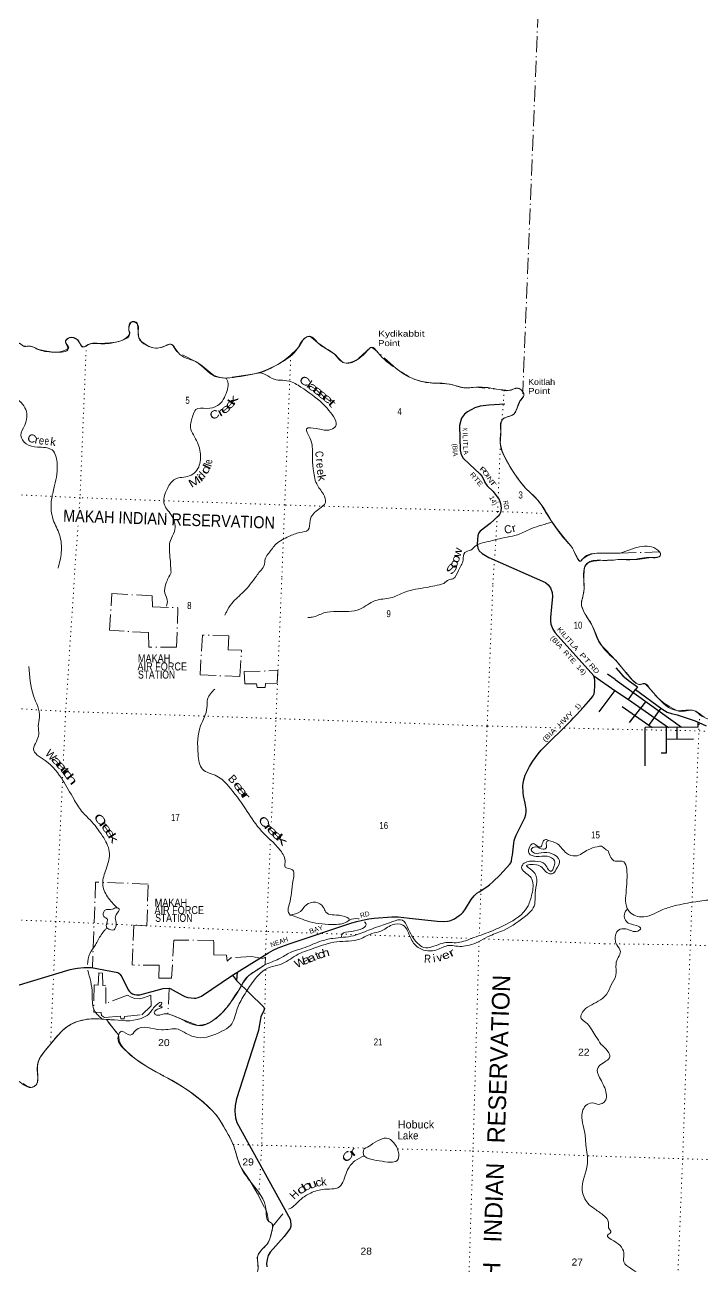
# Model space of a CAD drawing. Header units: feet. Extents: x -955330 to -733631, y 195788 to 387588.
# Drawn here: x -903077 to -886147, y 322280 to 353307 of the extents above; entities that cross this region are included whole.
import ezdxf
from ezdxf.enums import TextEntityAlignment as Align

# ---------------------------------------------------------------- set-up
doc = ezdxf.new("R2010")
doc.units = ezdxf.units.FT
doc.header["$LTSCALE"] = 80
doc.linetypes.add('DOT_DASHED', pattern=[7.7, 5, -1.2, 0.3, -1.2])
doc.linetypes.add('DOTTED', pattern=[1.5, 0.3, -1.2])
for name, color, linetype, lineweight in [('29', 7, 'Continuous', 25), ('30', 7, 'Continuous', 35), ('39', 7, 'Continuous', 13), ('41', 7, 'Continuous', 13), ('44', 7, 'DOT_DASHED', 13), ('7', 7, 'DOTTED', 13)]:
    doc.layers.add(name, color=color, linetype=linetype, lineweight=lineweight)
doc.layers.add('42', color=7, linetype='Continuous')

msp = doc.modelspace()

# ---------------------------------------------------------------- linework, layer by layer
at = {"layer": '29'}
for p, q in [((-888856.8, 337032.21), (-888330.94, 336665.15)), ((-888319.84, 336943.06), (-888515.91, 337076.85)), ((-888330.94, 336665.15), (-888726.92, 336139.09)), ((-888330.94, 336665.15), (-887991.11, 336441.01)), ((-888319.84, 336943.06), (-886661.64, 335748.57)), ((-887991.11, 336441.01), (-886990.26, 335745.37)), ((-887959.71, 335870.76), (-887551.16, 336389.34)), ((-888149.18, 336268.7), (-887397.52, 335741.4)), ((-887477.42, 335797.45), (-887175.06, 336226.3)), ((-887575.42, 334788.41), (-887569.25, 335739.72)), ((-886251.07, 335752.58), (-887569.25, 335739.72)), ((-886776.72, 335747.45), (-886781.56, 335456.74)), ((-886258.55, 335879.6), (-886251.07, 335752.58)), ((-887045.42, 335453.33), (-886360.56, 335462.2)), ((-897887.95, 329553.86), (-897782.56, 329420.46)), ((-897771.73, 329625.88), (-897782.56, 329420.46))]:
    msp.add_line(p, q, dxfattribs=at)
for points in [[(-891081.58, 343826.83), (-891478.16, 343803.28), (-891692.16, 343776.05), (-891827.92, 343732.64), (-892013.19, 343633.48), (-892088.08, 343577.23), (-892158.8, 343471.43), (-892181.24, 343417.9), (-892208.34, 343296.26), (-892192.13, 342679.17), (-892178.01, 342596.55), (-892164, 342551.27), (-892120.32, 342476.71), (-891962.04, 342324.99), (-891700.81, 342081.31), (-891647.74, 342015.6), (-891588.67, 341892.25), (-891575.86, 341865.73), (-891520.82, 341786.65), (-891370.13, 341645.32), (-891222.15, 341439.65), (-891183.76, 341344.03), (-891167.06, 341221.78), (-891175.14, 341162.95), (-891190.23, 341119.82), (-891212.86, 341070.26), (-891245.51, 341027.68), (-891446.06, 340842.77), (-891697.24, 340647.9), (-891728.82, 340606.75), (-891752, 340539.42), (-891772.91, 340328.79), (-891754.67, 340227.33), (-891721.8, 340159.44), (-891642.65, 340089.36), (-891481.67, 339996.2), (-890060.35, 339366.13), (-889996.7, 339313.28), (-889938.13, 339232.73)], [(-889938.13, 339232.73), (-889894.24, 339117.11), (-889885.39, 339021.05), (-889910.1, 338760.28), (-889940.96, 338495.68), (-889941.63, 338401.39), (-889926.41, 338328.22), (-889877, 338198.74), (-889821.05, 338111.58), (-888856.8, 337032.21)], [(-897887.95, 329553.86), (-896985.66, 330113.01), (-896867.35, 330180.97), (-896743.98, 330235.15), (-896468.64, 330336.09), (-894901.8, 330859.37), (-894776.19, 330897.75), (-894637.45, 330930.33), (-894480.47, 330959.76), (-894344.59, 330979.75), (-893904.97, 331011.74), (-893749.11, 331007.74), (-893462.08, 330978.31), (-892774.56, 330901.35), (-892610.12, 330897.77), (-892510.2, 330901.77), (-892454.25, 330911.76), (-892416.29, 330925.76), (-892334.36, 330965.75), (-892217.64, 331042.42), (-892170.5, 331081.72), (-892124.55, 331129.7), (-892063.42, 331207.56), (-891917.15, 331443.65), (-891847.79, 331532.6), (-891800.83, 331581.58), (-891775.2, 331603.09), (-891723.9, 331638.57), (-891530.41, 331761.51), (-891464.13, 331808.53), (-891369.16, 331892.09), (-891202.9, 332054.85), (-890956.58, 332324.39), (-890928.6, 332364.38), (-890912.11, 332401.82), (-890900.63, 332484.35), (-890888.64, 332550.33), (-890856.2, 332852.73), (-890846.68, 332918.23), (-890830.69, 332966.22), (-890795.79, 333050.95), (-890579.92, 333487.07), (-890552.3, 333569.03), (-890541.95, 333633.03), (-890545.95, 333701.01), (-890568.05, 333850.33), (-890608.9, 334033.92), (-890622.46, 334120.66), (-890626.88, 334285.85), (-890620.89, 334355.84), (-890604.82, 334439.36), (-890568.93, 334549.78), (-890532.96, 334631.76), (-890463.82, 334768.54), (-890381.1, 334899.69), (-890242.52, 335085.24), (-890169.29, 335173.61), (-889422.85, 335915.56), (-889360.01, 335985.39), (-889293, 336054.39), (-889103.84, 336261.68), (-888929.39, 336464.26), (-888875.43, 336538.24), (-888849.46, 336588.23), (-888835.47, 336646.21), (-888825.54, 336796.92), (-888830.03, 336916.25), (-888835.47, 336974.12), (-888856.8, 337032.21)], [(-888308.19, 337234.94), (-888119.31, 337029.66), (-887966.53, 336900.08), (-887766.17, 336757.79), (-887809.56, 336697.79)], [(-887991.11, 336441.01), (-887809.56, 336697.79), (-887154.49, 336211.02), (-887024.95, 336130.8), (-886911.78, 336093.27), (-886769.09, 336057.86), (-886324.07, 335908.09), (-886047.58, 335787.86)], [(-887046.27, 335738.97), (-887044.38, 335103.87), (-887171.27, 335100.39)], [(-903294.58, 329290.65), (-901943.04, 329692.14), (-901859.82, 329711.34), (-901763.94, 329726.42), (-901603.44, 329743.67), (-901476.33, 329745.83), (-901407.39, 329743.67), (-900749.22, 329616.48), (-900723.38, 329602.47), (-900700.75, 329582), (-900669.52, 329539.96), (-900609.18, 329426.77), (-900496.04, 329188.46), (-900461.07, 329147.6), (-900423.15, 329110.09), (-900384.59, 329086.15), (-900332.37, 329067.25), (-900282.26, 329058.13), (-900234.86, 329055.97), (-900201.52, 329058.85), (-899620.14, 329218.58), (-899466.24, 329227.26), (-899442.04, 329220.9), (-899131.3, 329043.02), (-899073.64, 329020.41), (-899000.39, 328998.85), (-898920.67, 328983.76), (-898848.06, 328979.65), (-898804.34, 328981.61), (-898741.86, 328996.7), (-898657.45, 329031.91), (-897887.95, 329553.86)], [(-897782.56, 329420.46), (-897118.77, 328773.53), (-897103.43, 328750.97), (-897096.97, 328725.1), (-897096.97, 328692.76), (-897106.24, 328666.49), (-897178.84, 328511.67), (-897189.3, 328463.92), (-897225.12, 328231.67), (-897237.01, 328168.9), (-897788.02, 326462.99), (-897818.7, 326299.8), (-897824.42, 326152.29), (-897810.08, 325985.05), (-897777.47, 325871.13), (-896446.93, 323452.47), (-896424.79, 323329.08), (-896424.79, 323277.34), (-896446.49, 323223.08), (-896591.91, 323018.48), (-896942.37, 322629.28), (-896993.55, 322544.36), (-897022.75, 322446.75), (-897036.64, 322350.34), (-897024.73, 322265.73)]]:
    msp.add_lwpolyline(points, dxfattribs=at)
at = {"layer": '39'}
msp.add_line((-896885.71, 323268.19), (-896626.5, 323585.68), dxfattribs=at)
for points in [[(-907032.25, 344384.23), (-907098.83, 344447.18), (-907063.03, 344490.42), (-907001.75, 344510.54), (-907030.26, 344564.08), (-906961.72, 344559.7), (-906928.6, 344643.46), (-906885.44, 344544.94), (-906858.55, 344503.58), (-906689.69, 344598.83), (-906652.07, 344696.59), (-906580.31, 344667.84), (-906514.09, 344774.72), (-906408.64, 344726.61), (-906309.57, 344668.61), (-906325.21, 344503.38), (-906194.78, 344537.29), (-906133.15, 344628.16), (-906060.11, 344577.12), (-905877.01, 344615.28), (-905833.67, 344702.74), (-905937.3, 344805.37), (-905965.74, 344860.93), (-905990.94, 344952.77), (-905994.97, 345013.56), (-905922.8, 344996.92), (-905899.16, 345099.2), (-905800.58, 344966.42), (-905777.1, 345004.02), (-905745.88, 345031.25), (-905651.26, 344961.27), (-905605.62, 344816.17), (-905468.28, 344754.83), (-905404.43, 344851.68), (-905310.69, 344755.46), (-905217.28, 344649.14), (-904983.07, 344645.1), (-904825.49, 344585.09), (-904701.57, 344665.72), (-904587.18, 344823.5), (-904583.12, 344944.65), (-904848.42, 345166.06), (-904944.45, 345254.28), (-905008.34, 345337.35), (-904836.26, 345408.23), (-904597.88, 345408.1), (-904415.93, 345411.93), (-904210.63, 345449.33), (-903847.07, 345446.9), (-903825.85, 345296.57), (-903750.77, 345366.76), (-903665.51, 345499.26), (-903612.33, 345398.37), (-903506.4, 345364.39), (-903512.03, 345437.36), (-903396.55, 345386.89), (-903252.5, 345284.88), (-903228.27, 345344.69), (-903109.36, 345275.9), (-903016.54, 345272.7), (-902913.7, 345267.13), (-902764.32, 345203.36), (-902344.68, 345126.22), (-901994.22, 345215.21), (-902056.46, 345407.38), (-901956.75, 345488.85), (-901762.58, 345435.66), (-901629.1, 345259.22), (-901430.52, 345337.28), (-901232.43, 345340.56), (-900794.8, 345378.03), (-900458.91, 345574.66), (-900480.67, 345708.84), (-900420.63, 345872.53), (-900256.66, 345822.4), (-900243.71, 345666.3), (-900238.23, 345528.64), (-900150.42, 345376.02), (-899665.95, 345244.08), (-899543.11, 345292.41), (-899438.98, 345325.21), (-899248, 345116.46), (-898811.11, 344891.15), (-898192.31, 344487.74), (-898041.58, 344477.52)], [(-898042.14, 344477.43), (-897332.46, 344585.45), (-896672.54, 344865.92), (-896266.99, 345211.78), (-896092.92, 345462.51), (-895953.61, 345520.37), (-895747.21, 345349.51), (-895340.2, 345076.71), (-895126.89, 344871.25), (-894760.75, 344945.55), (-894492.05, 345186.95), (-894415.22, 345248.99), (-894252, 345116.01), (-893812.39, 344730.9), (-893376.85, 344465.21), (-892946.12, 344357.36), (-892468.35, 344326.74), (-892107.71, 344237.48), (-891792.24, 344246.82), (-891212.37, 344188.41), (-890992.96, 344164.67), (-890702.58, 344209.24), (-890605.35, 344036.08), (-890698.61, 343905.87), (-890764.57, 343746.42), (-890857.3, 343571.72), (-891021.17, 343504.59), (-891143.56, 343438.36), (-891181.62, 343120.1), (-891192.27, 342867.32), (-890943.83, 342256.65), (-890616.03, 341790.49), (-890217.73, 341378.51), (-889868.28, 340834.79), (-889523.73, 340386.25), (-889410.82, 340259.04), (-889260.96, 339968.83), (-889196.67, 339897.88), (-889129.87, 339962.29), (-888850.76, 340092.15), (-888567.58, 340102.6), (-888194.98, 340100.56)], [(-904569.36, 344923.46), (-904430.75, 344729.16), (-904315.39, 344434.07), (-904056.2, 344271.5), (-903170.9, 343862.93), (-903053.5, 343689.08), (-903078.61, 343301.8), (-903174.05, 343046.33), (-903045.76, 342835.71), (-902761.66, 342753.14), (-902396.37, 342681.91), (-902267.44, 342309.54), (-902351.93, 341718.12), (-902415.5, 341388.78), (-902366.1, 340934.24), (-902210.88, 340562.99), (-902165.18, 340118.69), (-902244.92, 339729.32)], [(-898041.58, 344477.52), (-897997.21, 344341.53), (-898026.12, 344142.39), (-898258.19, 343788.53), (-898529.21, 343719.04), (-898805, 343688.12), (-898876.6, 343540.99), (-898933.04, 343243.75), (-898761.87, 342865.88), (-898683.87, 342481.11), (-898802.4, 342139.51), (-898965.61, 342031.93), (-899321.85, 341951.23), (-899513.41, 341721.31), (-899587.83, 341309.46), (-899391.49, 341019.67), (-899335.34, 340645.77), (-899437.84, 340420.86), (-899453.73, 340067.64), (-899420.01, 339614.68)], [(-897208.74, 344611.39), (-897102.08, 344587.61), (-896898.03, 344467.37), (-896471.93, 344402.13), (-896175.94, 344252.44), (-895647.94, 343852.16), (-895476.26, 343670.36), (-895314.12, 343264.5), (-895478.6, 343179.2), (-895794.53, 343216.38), (-896033.11, 343210.45), (-895949.82, 342983.19), (-895889.66, 342548.5), (-895866.66, 342210.11), (-895782.34, 341833.21), (-895615.25, 341574.75), (-895563.7, 341364.75), (-895720.47, 341208.44), (-895946.4, 340917.04), (-895994.69, 340682.18), (-896200.86, 340618.53), (-896481.04, 340517.01), (-896796.35, 340331.79), (-896977.81, 340101.53), (-897062.73, 339979.12), (-897099.84, 339776.22), (-897201.17, 339646.29), (-897288.67, 339526.02)], [(-889896.81, 340872.54), (-890409.72, 340713.97), (-890700.93, 340584.53), (-891214.11, 340462.74), (-891580.86, 340370.26), (-891799.62, 340292.9), (-891930.67, 340180.17), (-892078.85, 340115.98), (-892122.9, 339930.06), (-892234.62, 339671.11), (-892381.03, 339461.88), (-892476.82, 339436.88), (-892607.2, 339339.82)], [(-888193.8, 340100.6), (-887211.65, 340133.09), (-887184.82, 340087.68), (-887225.65, 340012.09), (-887420.35, 339990.13), (-887878.66, 339940.35), (-888200.04, 339944.6)], [(-912971.45, 340160.74), (-912831.06, 339888.03), (-912911.66, 339751.96), (-912980.57, 339558.79), (-913005.68, 339444.63), (-913018.04, 339251.08), (-913046.18, 339066.29), (-913031.85, 338976.74), (-912942.55, 338892.09), (-912908.94, 338827.99), (-912816.69, 338811.95), (-912788.05, 338679.33), (-912677.11, 338628.13), (-912350.39, 338567.78), (-911764.44, 338381.2), (-911443.14, 338288.73), (-911338.24, 338191.29), (-911264.33, 338030.47), (-911000.31, 337968.74), (-910678.57, 337698.35), (-910544.91, 337611.82), (-910330.28, 337434.92), (-909739.29, 336989.37), (-909562, 336601.8), (-909498.44, 336435.36), (-909605.06, 336257.94), (-909627.18, 336119.39), (-909456.26, 336053.51), (-909243.37, 336024.27), (-909167.8, 335855.29), (-909049.05, 335797.7), (-908867.47, 335604.01), (-908802.22, 335382.91), (-908717.06, 334966.9), (-908154.28, 334288.04), (-908132.83, 333987.94), (-908244.85, 333543.91), (-908351.08, 333281.56), (-908389.95, 332800.06), (-908396.98, 332636.61), (-908428.75, 332508.58), (-908324.46, 332443.51), (-907893.98, 331929.96), (-907343.22, 331629.65), (-906952.73, 331501.9), (-906662.71, 331528.01), (-906441.35, 331225.49), (-906400.73, 330995.33), (-906233.46, 331032.71), (-906086.88, 331058.84), (-905813.46, 330792.53), (-905637.59, 330277.65), (-905541.63, 329454.85), (-905491.58, 329115.13), (-905538.12, 328878.55), (-905687.63, 328737.32), (-905726.57, 328583.31), (-905570.81, 328305.82), (-905344.86, 328298.25), (-905123.01, 328242.35), (-904848.53, 327953.75), (-904354.71, 327362.72), (-904090.16, 327125.09), (-903967.44, 327018.81), (-903872.55, 326782.3), (-903783.77, 326497.54), (-903738.39, 326566.37), (-903635.63, 326936), (-903515, 326969.29), (-903290.18, 326935.5), (-902916.32, 326749.83), (-902777.22, 326836.92), (-902754.95, 327026), (-902746.17, 327371.32), (-902523.02, 327721.69), (-902286.34, 328010.85), (-902045.95, 328245.26), (-901762.73, 328394.97), (-901291.06, 328463.92), (-901037.33, 328446.82)], [(-888201.13, 339944.61), (-888628.22, 339920.73), (-888991.66, 339866.56), (-889093.74, 339714.42), (-889104.76, 339445.93), (-889099.97, 339198.92)], [(-899420.01, 339614.68), (-899550.99, 339336.89), (-899577.1, 339105.52), (-899516.07, 338927.06), (-899538.88, 338772.36)], [(-897288.67, 339526.02), (-897607.95, 339137.23), (-897903.29, 338846.52), (-898039.87, 338629.94), (-898075.52, 338552.61)], [(-892607.2, 339339.82), (-893045.58, 339242.91), (-893575.8, 339127.93), (-893933.55, 338983.4), (-894316.23, 338916.75), (-894705.33, 338700.77), (-895275.39, 338646.11), (-895600.31, 338607.33), (-895893.72, 338502.53), (-895999.19, 338492.85)], [(-889100.07, 339203.83), (-889121.04, 339060.55), (-889164.68, 338864.02), (-889068.1, 338572.86), (-888924.37, 338344.39), (-888666.87, 337801.8), (-888301.42, 337420.39)], [(-888308.73, 337428.02), (-887944.06, 336989.28), (-887803.6, 336854.89), (-887730.32, 336821.29), (-887578.28, 336839.27), (-887459.95, 336726.75), (-887279.33, 336514.32), (-886777.29, 336166.14), (-886340.91, 336162.83), (-886097.29, 336004.25), (-885560.66, 335891.25), (-884965.42, 335824.19), (-884638.02, 335870.27), (-884435.32, 335930.01), (-884272.78, 335858), (-883989.11, 335966.73), (-883812.72, 336025.62), (-883699.52, 336164.22), (-883514.49, 336143.82), (-883337.04, 336226.94), (-882560.31, 336564.54), (-882498.01, 336786.35), (-882574.46, 336977.93), (-882514.73, 337003.59), (-882222.14, 336901.49), (-881988.39, 336978.06), (-881571.06, 337277.08), (-881097.49, 337614.05), (-880541.22, 337809.75), (-879817.56, 337951.43), (-879679.46, 337920.98), (-879613.43, 337905.89), (-879521.66, 338154.71), (-879559.01, 338316.22), (-879577.47, 338402.03), (-879534.23, 338420.33), (-879416.37, 338251.17), (-879285.05, 338158.31), (-879069.14, 338013.1), (-878851.2, 337546.09), (-878739.79, 337460.18), (-878352.15, 337497.49), (-878015.46, 337709.07), (-877949.08, 337702.05), (-877703.93, 337302.62), (-877432.72, 337082.1), (-876618.25, 336991.09), (-876469.12, 337073.46), (-876347.86, 337027.58), (-876227.16, 336923.04), (-876152.2, 336881.25), (-875615.82, 335981.18), (-875357.58, 335465.84), (-875139.75, 335456.11), (-874826.51, 335593.87), (-874215.87, 335785.11), (-873556.78, 335883.14), (-873392.23, 335948.63), (-873432.67, 336086), (-873393.99, 336092.36), (-873229.74, 335921.14), (-872517.07, 334893.82), (-871577.62, 333554.9), (-871445.48, 333205.03), (-871602.8, 333212.05), (-871799.37, 333291.65), (-871870.28, 333195.68), (-871986.97, 332931.78), (-872008.05, 332865.96), (-871739.48, 332953.1), (-871340.52, 333018.24), (-871193.55, 333005.6), (-871023.18, 332789.59), (-870399.86, 332120.35), (-870121.18, 331931.87), (-869917.17, 331653.65), (-869650.8, 331415.14), (-869302.24, 331023.23), (-869021.84, 330782.07), (-868941.55, 330539.73), (-868776.03, 330443.31), (-868635.05, 330386.43), (-868239.91, 330043.02), (-867903.82, 329781.16), (-867589.36, 329441.35), (-867117.77, 329078), (-866836.89, 328859.42), (-866400.85, 328894.57), (-865583.57, 328821.64), (-865404.44, 328759.01), (-864995.62, 328726.59)], [(-900768.38, 331238.01), (-901010.45, 331514.69), (-901129.93, 331837.14), (-901043.39, 332205.44), (-900966.09, 332640.84), (-901135.23, 333030.09), (-901447.2, 333433.48), (-901659.84, 333656.79), (-901854.98, 333958.19), (-902127.97, 334422.6), (-902571.33, 334918.5), (-902861.77, 335211.81), (-902789.26, 335394.72), (-902726.92, 335576.04), (-902740.6, 335774.73), (-902710.72, 335999.88), (-902857.31, 336537.77), (-902973.57, 337264.4)], [(-898328.65, 336705.53), (-898509.14, 336454.42), (-898524.65, 336234.73), (-898683.22, 335788.63), (-898746.27, 335073.64), (-898635.01, 334701), (-898274.74, 334528.04), (-897988.44, 334279.37), (-897558.29, 333711.26), (-897213.92, 333215.52), (-896689.78, 332671.73), (-896573.46, 332369.62), (-896570.25, 332256.28), (-896398.99, 332198.47), (-896370.02, 331932.42), (-896466.88, 331323.99), (-896490.9, 331141.05), (-896447.19, 331056.29)], [(-889989.89, 332919.22), (-890048.96, 332861.08), (-890037.94, 332741.34), (-890122.53, 332700.46), (-890305.89, 332758.77), (-890419.67, 332696.89), (-890386.06, 332632.79), (-890170.89, 332609.52), (-889898.99, 332589.9), (-889716.45, 332418.41), (-889794.55, 332199.35), (-889894.28, 332088.35), (-890026.34, 332118.21), (-890148.18, 332244.67), (-890290.86, 332309.35), (-890536.44, 332283.38), (-890436.8, 332204.35), (-890279.82, 331955.11), (-890314.15, 331673.54), (-890367.42, 331233.08), (-890524.2, 331063.85), (-891096.2, 330681.78), (-891451.93, 330537.16), (-891915.99, 330316.28), (-892307.46, 330280.32), (-892470.37, 330297.34), (-892780.26, 330185.15), (-893212.89, 330225.73), (-893422.99, 330461.06), (-893628.32, 330807.37), (-893898.98, 330808.74), (-894178.51, 330650.79), (-894401.1, 330595.54), (-894702.12, 330454.67), (-895278.75, 330388.15), (-895851.38, 330226.46), (-896295.39, 330049.2), (-896687.02, 329821.2), (-896948.45, 329755.47), (-897363.61, 329403.13), (-897601.31, 329043.27), (-897771.25, 328708.83), (-897936.41, 328297.37), (-898154.84, 328150.97), (-898757.55, 327994.6), (-899042.11, 328095.62), (-899247.68, 328201.37), (-899664.5, 328186.7), (-900307.52, 328173.55), (-900441.96, 328053.91), (-900660.06, 328150.09), (-900739.54, 328040.25), (-900530.32, 327643.24), (-900001.61, 327252.89), (-899200.64, 326804.49), (-898685, 326438.96), (-898289.48, 326052.23), (-898073.63, 325715.59), (-897872.22, 325324.97), (-897696.97, 324795.97), (-897422.16, 324373.94), (-897044.46, 323666.54), (-896979.19, 323398.95), (-896896.74, 323342.89), (-896898.15, 323169.09), (-897006.81, 322850.25), (-897178.48, 322663.46), (-897266.43, 322497.38), (-897256.82, 322391.85), (-897254.17, 322171.39), (-897284.03, 321899.74), (-897057.15, 321772.87), (-897012.39, 321762.52)], [(-897048.26, 329830.46), (-896682.1, 329982.72), (-896402.66, 330138.65), (-896124.06, 330227.92), (-895700.66, 330395.94), (-895376.11, 330473.15), (-894862.08, 330540.29), (-894484.43, 330677.91), (-894084.42, 330818.63), (-893887.36, 330891.13), (-893633.37, 330924.84), (-893515.36, 330756.08), (-893258.01, 330350.96), (-893100.84, 330247.26), (-892695.11, 330333.15), (-892501.45, 330373.46), (-892297.77, 330364.82), (-891917.56, 330467.96), (-891435.15, 330645.62), (-891035.42, 330826.77), (-890515.87, 331257.57), (-890412.81, 331540.26), (-890385.19, 331900.95), (-890439.16, 332008.36), (-890661.19, 332248.24), (-890591.88, 332356.48), (-890321.24, 332401.61), (-890075.8, 332330.55), (-889983.23, 332181.07), (-889932.1, 332148.58), (-889845.53, 332282.37), (-889838.05, 332409.41), (-890022.93, 332526.42), (-890291.93, 332519.64), (-890474.42, 332598.13), (-890452.76, 332773.09), (-890370.82, 332846.43), (-890254.78, 332772.78), (-890178.59, 332759.44), (-890131.29, 332872.66), (-890055.4, 332946.26), (-889987.95, 332916.97)], [(-889991.02, 332918.11), (-889761.27, 332832.71), (-889540.74, 332605.03), (-889313.53, 332532.72), (-888995.69, 332689.05), (-888770.22, 332764.39), (-888664.74, 332774.07), (-888560.9, 332698.91), (-888492.55, 332657.27)], [(-888492.55, 332657.27), (-888321.03, 332402.9), (-888145.2, 332403.13), (-888025.19, 332007.27), (-888043.7, 331678.29), (-887989.43, 331165.99), (-887668.99, 331008.02), (-887166.49, 331175.76), (-886850.55, 331283.05), (-886308.27, 331390.35), (-885887.74, 331440.35), (-885604.9, 331484.37), (-885349.17, 331646.96), (-884787.5, 331781.71), (-884423.62, 331830.2), (-884180.74, 331608.93), (-883982.97, 331464.53), (-883495.3, 331295.04), (-883490.86, 331074.3), (-883510.27, 330862.72), (-883323.94, 330826.07), (-883197.96, 330749.62), (-883152.83, 330535.16), (-883011.18, 330401.36), (-882798.08, 330238.07), (-882752.11, 329950.72), (-882478.6, 329461), (-882181.79, 329225.17), (-881953.62, 329036.93), (-881708.11, 328645.57), (-881656.58, 328576.5), (-881633.05, 328468.21), (-881614.08, 328347.99), (-881669.71, 328140.05), (-881472.2, 327852), (-881330.75, 327851.76), (-881314.85, 327569.8), (-881213.49, 327393.29), (-881438.52, 327055.33), (-881597.56, 326655.74), (-881464.9, 326455.57), (-881101.83, 326301.77), (-881125.32, 325997.3), (-881079.66, 325794.95)], [(-896447.19, 331056.29), (-896189.82, 331142.43), (-896047.42, 331306.2), (-895810.1, 331374.98), (-895617.24, 331255.61), (-895549.93, 331129.44), (-895155.78, 331039.95), (-894966.34, 330934.88), (-895059.96, 330872.14), (-895409.68, 330820.26), (-895726.88, 330842.84), (-896028.03, 330911.18), (-896250.77, 330993.4), (-896447.19, 331056.29)], [(-901030.13, 330732.68), (-900847.94, 330689.06), (-900791.62, 330824.14), (-900814.94, 330986.85), (-900795.51, 331062.85), (-900722.45, 331211.37), (-900781.91, 331238.15), (-900884.39, 331204.08), (-901081.74, 331172.02), (-901104.46, 331019.35), (-901014.39, 330952.86), (-901038.43, 330816.41), (-901029.98, 330731.15)], [(-888018.32, 331212.57), (-888090.24, 331079.44), (-888039.83, 330893.07), (-887789.6, 330792.86), (-887679.76, 330717.14), (-887755.21, 330655.76), (-888057.99, 330709.75), (-888235.07, 330681.24), (-888320.08, 330448.31), (-888281.66, 330311.03), (-888189.85, 330147.08), (-888244.91, 329997.79), (-888300.51, 329836.39), (-888302.95, 329551.21), (-888420.59, 329311.64), (-888536.13, 329074), (-888639.75, 328969.37)], [(-894590.91, 330888.67), (-894554.32, 330845.6), (-894903.96, 330647.19), (-895149.77, 330568.67), (-895168.37, 330494.64)], [(-894962.84, 330931.72), (-894745.89, 330964.05), (-894722.16, 330957.74)], [(-901513.67, 329816.16), (-901451.14, 330098.07), (-901310.61, 330312.46), (-901244.65, 330437.02), (-901078.7, 330678.63), (-901029.98, 330731.15)], [(-899503.64, 328590.09), (-899211.69, 328474.78), (-898750.51, 328299.55), (-898363.2, 328426.66), (-897981.2, 328806.68), (-897717.82, 329199.83), (-897533.49, 329493.22), (-897278.87, 329682.56), (-897048.26, 329830.46)], [(-901147.25, 328454.28), (-901353.51, 328703.09), (-901391.13, 329096.87), (-901504.24, 329678.65)], [(-901038.91, 328446.94), (-900932.44, 328440.62), (-900171.5, 328471.01), (-899980.94, 328580.18), (-899797.71, 328800.85), (-899655.35, 328869.61), (-899657.17, 328827.23), (-899720.19, 328771.28), (-899643.9, 328759.96), (-899761.62, 328700.26), (-899838.73, 328598.41), (-899785.93, 328557.76), (-899624.09, 328578.39), (-899503.64, 328590.09)], [(-888638.35, 328970.79), (-888850.75, 328842.31), (-889060.91, 328716.72), (-889169.8, 328469), (-889055.08, 328374.56), (-888904.29, 328189.4), (-888801.03, 328024.69), (-888680.05, 327828.73)], [(-888680.05, 327828.73), (-888501.83, 327648.04), (-888451.13, 327514.25), (-888546.68, 327409.26), (-888701.42, 327300.26)], [(-888701.42, 327300.26), (-888756.19, 327231.58), (-888713.63, 326994.79)], [(-888701.42, 327300.26), (-888756.19, 327231.58), (-888713.63, 326994.79)], [(-888713.63, 326994.79), (-888552.19, 326640.64), (-888545.71, 326466.34), (-888623.11, 326360.54), (-888739.67, 326322.83)], [(-888739.67, 326322.83), (-888949.82, 326354.68), (-889085.73, 326259.96), (-889149.61, 325939.31), (-889086.73, 325649.06), (-889052.48, 325309.6), (-889014.24, 324842.51), (-889143.36, 324172.94), (-889005.1, 323852.83), (-888847.81, 323722.18)], [(-894591.35, 325211.09), (-894430.33, 325308.36), (-893985.09, 325467.37), (-893827.46, 325327.26), (-893730.81, 325084.62), (-893772.21, 324920.61), (-893927.55, 324878.68), (-894219.01, 324913.28), (-894497.24, 324973.6), (-894601.09, 325048.76), (-894617.7, 325132.35), (-894591.35, 325211.09)], [(-896482.5, 323702.05), (-896350.45, 323784.68), (-896206.99, 323926.17), (-895971.74, 324088.02), (-895631.69, 324196.91), (-895214.64, 324264.13), (-895026.31, 324650.35), (-894827.23, 324910.77), (-894592.54, 325037.49)], [(-888847.81, 323722.18), (-888630.96, 323562.62), (-888486.46, 323355.85), (-888485.38, 323242.5), (-888429.76, 323128.73), (-888513.81, 323055.6), (-888356.38, 322913), (-888103.14, 322559.74), (-888102.71, 322385.72), (-887935.73, 322230.56), (-887482.73, 322007.99), (-887241.67, 321974.96), (-887205.14, 321748.74), (-887144.82, 321557.88), (-887245.53, 321335.76), (-887192.81, 321201.89), (-886963.18, 321276.61), (-886854.78, 321122.04), (-886833.93, 320769.05), (-887059.87, 320548.48), (-887016.22, 320346.22), (-886662.38, 320166.53), (-886618.84, 319915.71), (-886574.91, 319581.92), (-886675.73, 319311.25), (-886653.94, 319071.52), (-886659.14, 319014.7)]]:
    msp.add_spline(points, degree=3, dxfattribs=at)
at = {"layer": '44'}
for p, q in [((-897068.34, 329818.45), (-897071.42, 329838.56)), ((-900734.79, 328061.27), (-901043.69, 328447.32))]:
    msp.add_line(p, q, dxfattribs=at)
for points in [[(-916985.28, 385393.88), (-911234.79, 383845), (-889436.22, 373949.14), (-890631.9, 344083.72)], [(-890629.94, 344136.61), (-890669.84, 344183.02), (-890717.79, 344218.25), (-890746.58, 344227.76), (-890774.19, 344229.07), (-890811.37, 344221.72), (-890919.53, 344176.87), (-890969.71, 344164.55), (-891726.96, 344240.44), (-891834.33, 344249.01), (-892012.16, 344237.55), (-892087.51, 344236.2), (-892170.11, 344246.87), (-892383.36, 344308.76), (-892453.38, 344324.47), (-892550.73, 344335.23), (-892836.36, 344347.16), (-892984.67, 344362.78), (-893144.65, 344391.99), (-893323.17, 344444.02), (-893475.11, 344510.27), (-893636.43, 344601.42), (-893798.99, 344719.75), (-894357.74, 345218.5), (-894399.91, 345244.85), (-894436.61, 345242.59), (-894734.85, 344967.69), (-894794.66, 344920.16), (-894844.34, 344891.31), (-894897.21, 344868.67), (-894975.66, 344848.63), (-895045.43, 344846.01), (-895124.82, 344870.01), (-895235.26, 344973.42), (-895323.67, 345064.22), (-895474.21, 345167.42), (-895754.73, 345354.92), (-895911.48, 345490.74), (-895964.98, 345525.31), (-896015.27, 345518.76), (-896073.92, 345480.06), (-896128.72, 345421.12), (-896220.69, 345270.63), (-896272.07, 345206.62), (-896442.96, 345040.83), (-896610.75, 344906.43), (-896700.49, 344848.8), (-896916.56, 344727.14), (-897127.2, 344636.82), (-897243.14, 344602.93), (-897496.21, 344560.53), (-898042.14, 344477.43), (-898215.02, 344490.01), (-898317.95, 344518.83), (-898442.56, 344592.54), (-898662.56, 344781.97), (-898778.95, 344871.49), (-899224.45, 345103.43), (-899256.56, 345121.87), (-899277.82, 345141.02), (-899303.46, 345175.51), (-899369.05, 345286.1), (-899386.58, 345305.88), (-899406.54, 345319.77), (-899428.64, 345325.51), (-899454.37, 345322.7), (-899656.09, 345247.42), (-899727.01, 345229.61), (-899759.5, 345226.11), (-899813.84, 345226.27), (-899902.57, 345241.57), (-900002.89, 345279.91), (-900154.56, 345379.46), (-900199.06, 345425.82), (-900227.96, 345479.34), (-900239.13, 345541.49), (-900257.94, 345828.42), (-900270.96, 345851.2), (-900297.64, 345872.9), (-900333.84, 345888.56), (-900366.98, 345894.08), (-900394.13, 345891.03), (-900409.08, 345884.13), (-900421.96, 345870.49), (-900441.77, 345835.67), (-900467.17, 345769.74), (-900477.79, 345725.29), (-900481.15, 345704.61), (-900477.37, 345678.99), (-900453.86, 345621.4), (-900450.57, 345599.93), (-900452.18, 345588.84), (-900458.44, 345575.34), (-900495.6, 345528.23), (-900531.94, 345492.3), (-900573.13, 345460.22), (-900599.79, 345443.25), (-900637.43, 345423.59)], [(-900637.43, 345423.59), (-900676.98, 345406.92), (-900725.87, 345391.64), (-900813.16, 345375.54), (-900953.77, 345359.63), (-901205.53, 345341.89), (-901414.03, 345337.78), (-901452.4, 345334.11), (-901491.45, 345318.79), (-901563.94, 345276.81), (-901604.1, 345260.84), (-901619.46, 345258.86), (-901640.01, 345261.73), (-901663.83, 345278.76), (-901687.71, 345316.42), (-901727.07, 345397.18), (-901754.54, 345430.09), (-901754.54, 345430.09), (-901793.08, 345453.1), (-901858.31, 345482.5), (-901899.23, 345492.6), (-901936.88, 345493.24), (-901964.98, 345485.84), (-902006.39, 345460.41), (-902038.29, 345429.27), (-902060.02, 345401.83), (-902062.57, 345378.81), (-902051.11, 345352.29), (-901992.85, 345274.73), (-901981.49, 345252.04), (-901979.57, 345242.04), (-901983.46, 345225.98), (-902017.92, 345199.87), (-902089.22, 345163.22), (-902164.32, 345138.52), (-902246.96, 345125.55), (-902357.25, 345127.3), (-902575.65, 345157.03), (-902730.63, 345193.41), (-902802.13, 345219.43), (-902857.54, 345249.72), (-902888.44, 345262.24), (-902917.75, 345267.46), (-903063.39, 345274.37), (-903120.76, 345277.53)], [(-888193.82, 340100.58), (-888544.45, 340102.47), (-888764.68, 340098.26), (-888840.6, 340093.03), (-888896.67, 340084.06), (-888896.67, 340084.06), (-888955.74, 340063.24), (-889032.37, 340023.11), (-889131.98, 339960.89), (-889142.87, 339950.58), (-889177.9, 339905.18), (-889189.23, 339897.74), (-889196.56, 339897.84), (-889207.47, 339903.61), (-889220.56, 339915.3), (-889232.62, 339929.51), (-889269.83, 339981.66), (-889303.56, 340041.86), (-889359.45, 340172.29), (-889397.11, 340240.48), (-889573.95, 340449.52), (-889759.42, 340688.86), (-889930.25, 340924.57), (-890017.44, 341065.06), (-890172.47, 341314.83), (-890249.91, 341419.25), (-890347.08, 341523.24), (-890559.14, 341727.04), (-890613.98, 341788.04), (-890759.37, 341975.64), (-890942.47, 342254.39), (-891049.66, 342439.59), (-891097.2, 342534.04), (-891143.92, 342647.4), (-891162.81, 342706.39), (-891173.55, 342747.61), (-891187.12, 342819.63), (-891192.61, 342872.04), (-891193.42, 342956.82), (-891180.51, 343148.49), (-891181.73, 343206.6), (-891182.39, 343311.02), (-891173.42, 343367.91), (-891161.9, 343402.59), (-891141.1, 343442.13), (-891122.51, 343461.91), (-891105.27, 343472.96), (-891084.27, 343482.13), (-891055.93, 343491.6), (-890994.56, 343514.98), (-890905.46, 343541.67), (-890886.46, 343550.59), (-890860.56, 343568.71), (-890843.42, 343586.41), (-890827.49, 343607.52), (-890815.89, 343626.66), (-890792.44, 343677.28), (-890714.45, 343869.01), (-890693.82, 343915.32), (-890680.77, 343935.14), (-890628.2, 343997.25), (-890613.43, 344018.61), (-890605.84, 344034.66), (-890602.47, 344047.98), (-890601.77, 344065.95), (-890605.68, 344087.8), (-890617.22, 344116.32), (-890629.94, 344136.61)], [(-888193.82, 340100.58), (-887211.53, 340133.09), (-887203.05, 340130.66), (-887194.4, 340121.17), (-887186.58, 340100.5), (-887184.78, 340085.67), (-887187.29, 340064.21), (-887192.06, 340048.4), (-887200.8, 340031.35), (-887209.4, 340021.19), (-887220.17, 340013.98), (-887241.08, 340008.54), (-887279.37, 340002.11), (-887350.54, 339995.69), (-887424.56, 339989.67), (-887705.28, 339950.94), (-887759.09, 339945.33), (-887837.53, 339940.66), (-888010.53, 339942.09), (-888200.05, 339944.6)], [(-889099.97, 339198.92), (-889105.06, 339515.76), (-889097.78, 339671.45), (-889089.97, 339737.57), (-889078.23, 339774.6), (-889057.81, 339812.02), (-889033.21, 339840.29), (-889003.2, 339861.32), (-888956.68, 339879.08), (-888888.75, 339896.8), (-888830.77, 339906.46), (-888778.21, 339912.06), (-888711.79, 339916.49), (-888200.05, 339944.6)], [(-889100.07, 339203.83), (-889121.7, 339056.24), (-889141.87, 338970.94), (-889159.32, 338901), (-889165.52, 338849.03), (-889159.76, 338786.49), (-889141.35, 338723.23), (-889100.56, 338633.56), (-889034.25, 338515.45), (-888916.58, 338330.08), (-888856.36, 338189.82), (-888772.24, 337965.14), (-888740.46, 337902.22), (-888707.31, 337850.44), (-888662.55, 337797.29), (-888557.82, 337687.99), (-888303.35, 337421.23)], [(-888308.73, 337428.02), (-888050.19, 337116.96), (-887892.75, 336933.5), (-887796.18, 336849.36), (-887765.5, 336833.17), (-887732.98, 336822.09), (-887700.97, 336820.41), (-887621.93, 336845.86), (-887598.83, 336847.17), (-887579.26, 336839.94), (-887527.19, 336797.45), (-887413.33, 336672.74), (-887252.5, 336486.78), (-887189.77, 336428.1), (-887120.89, 336371.3), (-887048.59, 336318.65), (-886958.66, 336261.22), (-886878.7, 336216.31), (-886780.39, 336167.58), (-886741.56, 336153.69), (-886693.04, 336146.99), (-886646.27, 336148.02), (-886585.09, 336155.77), (-886487.46, 336171.68), (-886439.95, 336176.08), (-886399.02, 336175.44), (-886363.97, 336169.9), (-886334.66, 336160.35), (-886306.3, 336145.91), (-886246.17, 336101.58), (-886177.44, 336045.27), (-886136.15, 336019.37)], [(-897071.42, 329838.56), (-897064.54, 330005.77), (-897135.78, 329967.07), (-897407.98, 330016.73), (-897930.52, 329985.57), (-898023.53, 329901.12), (-898036.14, 330055.42), (-898348.7, 330064.58), (-898353.76, 330372.19), (-898361.45, 330421.09), (-899354.52, 330431.05), (-899407.5, 329477.17), (-899726.6, 329476.54), (-899718.78, 329799.7), (-900396.87, 329808.46), (-900354.27, 330799.38), (-900025.41, 330790.24), (-899994.45, 331831.21), (-901306.75, 331878.96), (-901387.77, 329739.45), (-900745.75, 329613.14), (-900689.21, 329571.96), (-900653.41, 329519.67), (-900496.04, 329188.46), (-900423.15, 329110.09), (-900381.37, 329085.09), (-900332.37, 329067.25), (-900268.26, 329058.14), (-900201.52, 329058.85), (-899620.14, 329218.58), (-899466.24, 329227.26), (-899503.64, 328590.09), (-899355.38, 328533.47), (-899157.47, 328454.28), (-898839.29, 328332.45), (-898740.34, 328295.9), (-898659.65, 328285.24), (-898565.26, 328312.65), (-898480.01, 328355.29), (-898378.01, 328417.73), (-898313.3, 328467.23), (-898227.85, 328533.79), (-898109.29, 328648.46), (-898023.27, 328752.78), (-897992.83, 328792.38), (-897947.15, 328856.34), (-897864.52, 328987.46), (-897799.48, 329077.17), (-897706.62, 329212.71), (-897611.46, 329379.47), (-897506.42, 329524.15), (-897448.04, 329571.79), (-897068.34, 329818.45)], [(-903116.47, 326844.89), (-903032.72, 326791.13), (-902999.32, 326773.62), (-902967.79, 326760.76), (-902940.11, 326753.15), (-902915.33, 326749.76), (-902892.66, 326751.08), (-902872.97, 326756.15), (-902846.64, 326768.21), (-902823.13, 326784.31), (-902791.95, 326815.72), (-902777.84, 326835.89), (-902768.15, 326854.32), (-902756.14, 326895.57), (-902755.36, 326994.35), (-902759.92, 327203.96), (-902757.57, 327312.1), (-902740.46, 327390.2), (-902706.45, 327469.81), (-902665.64, 327537.42), (-902556.93, 327679.04), (-902303.71, 327990.92), (-902159.06, 328144.34), (-902060.51, 328233.09), (-901998.19, 328281.8), (-901922.68, 328328.71), (-901817.51, 328376.47), (-901689.91, 328415.8), (-901543.09, 328448.29), (-901418.18, 328463.31), (-901350.88, 328465.64), (-901275.19, 328462.96), (-901037.33, 328446.82)], [(-901037.55, 328446.84), (-900734.79, 328061.27), (-900722.09, 327923.19), (-900676.15, 327824.09), (-900614.91, 327736.47), (-900434.78, 327554.57), (-900270.02, 327424.97), (-900053.31, 327283.91), (-899406.05, 326925.23), (-899172.75, 326786.95), (-898939.81, 326630.35), (-898626.25, 326391.58), (-898385.5, 326166.12), (-898270.17, 326026.71), (-898130.12, 325813.38), (-897923.39, 325431.93), (-897854.04, 325282.4), (-897748.24, 324919.14), (-897709.8, 324821.67), (-897658.41, 324728.2), (-897453.35, 324424.57), (-897269.56, 324102.9), (-897071.93, 323721.43), (-897029.92, 323630.81), (-896984.84, 323414.2), (-896976.56, 323394.01), (-896966.72, 323384.56), (-896921.85, 323365.79), (-896901.69, 323352.2), (-896887.46, 323293.18), (-896888.69, 323222.76), (-896915.69, 323095.14), (-896953.22, 322965.32), (-896994.24, 322872.29), (-897022.1, 322827.49), (-897058.97, 322785.27), (-897151.78, 322696.11), (-897235.57, 322583.24), (-897264.95, 322510.58), (-897254.76, 322271.65)]]:
    msp.add_lwpolyline(points, dxfattribs=at)
for points in [[(-900901.4, 339092.36), (-899892.58, 339033.11), (-899888.05, 338755.86), (-899250.74, 338738.96), (-899283.25, 337749.7), (-899975.85, 337751.09), (-899982.16, 338115.38), (-900962.77, 338173.26)], [(-898638.22, 338053.95), (-898697.12, 337061.94), (-897699.8, 337015.37), (-897661.4, 337672.72), (-897993.91, 337686.89), (-897974.93, 338031.75)], [(-897592.72, 337139.57), (-896752.15, 337166.35), (-896765.85, 336852.64), (-897058.15, 336840.54), (-897067.04, 336741.89), (-897267.08, 336739.5), (-897284.38, 336839.43), (-897581.32, 336837.72)], [(-901227.25, 329608.81), (-901241.6, 329303.64), (-901342.23, 329310.57), (-901355.62, 328627.74), (-901166.35, 328616.5), (-901159.85, 328543.38), (-901089.31, 328499.51), (-900684.01, 328528.29), (-900681.24, 328461.43), (-900592.4, 328461.14), (-900589.32, 328523.68), (-900153.11, 328565.11), (-899919.89, 328790.34), (-899929.25, 329051.65), (-900114.33, 328983.83), (-900220.58, 328958.67), (-900331.09, 328970.12), (-900418.14, 329006.72), (-900510.74, 329053.69), (-901052, 328847.52), (-901048.49, 329288.17), (-901126.76, 329298.05), (-901134.04, 329601.72)]]:
    msp.add_lwpolyline(points, close=True, dxfattribs=at)
at = {"layer": '7'}
for p, q in [((-891094.23, 344175.71), (-891151.65, 343424.16)), ((-901746.96, 340787.68), (-901823.76, 339711.19)), ((-894792.31, 330568.26), (-895779.7, 330601.88)), ((-893461.03, 330522.92), (-894480.27, 330557.63)), ((-891913.45, 330470.23), (-893368.07, 330519.76)), ((-888583.44, 330338.39), (-891613.48, 330459.38)), ((-897055.1, 329692.06), (-897155.97, 325302.67)), ((-897155.97, 325302.67), (-897228.49, 324026.03))]:
    msp.add_line(p, q, dxfattribs=at)
for points in [[(-901540.73, 345290.11), (-901697.04, 341487.32), (-901720.98, 341151.73)], [(-896652.49, 339502.24), (-896581.89, 341304.85), (-896428.44, 345054.03)], [(-891189.23, 342826.2), (-891259.96, 341143.56), (-891378.68, 339290.38)], [(-890033.09, 341091.4), (-891259.96, 341143.56), (-896581.89, 341304.85), (-901697.04, 341487.32), (-906677.17, 341721.69)], [(-901823.76, 339711.19), (-902056.01, 336143.95), (-902114.18, 334891.45)], [(-896916.03, 333373.75), (-896798.66, 335967.45), (-896652.49, 339502.24)], [(-891378.68, 339290.38), (-891521.58, 335780.02), (-891718.94, 330538.9)], [(-888369.45, 335700.08), (-891521.58, 335780.02), (-896798.66, 335967.45), (-902056.01, 336143.95), (-907279.67, 336446.37), (-909519.24, 336499.64)], [(-886211.7, 336072.49), (-886444.7, 330309.91), (-886635.29, 324964.67), (-886850.65, 319699.45), (-887066.57, 314375.58)], [(-888381.36, 335701.41), (-886223.19, 335660.53), (-885641.61, 335634.92)], [(-902132.32, 334500.82), (-902299.72, 330896.19), (-902433.22, 327835.3)], [(-897071.42, 329838.56), (-897039.53, 330644.78), (-896933.02, 332998.46)], [(-896020.71, 330610.09), (-897039.53, 330644.78), (-902299.72, 330896.19), (-906436.4, 331037.27)], [(-891723.56, 330401.77), (-891874.97, 325159.54), (-892046.68, 319894.58), (-892293.68, 314570.14)], [(-888583.44, 330338.39), (-886444.7, 330309.91), (-881110.92, 330047.37), (-875779.15, 329969.05), (-870600.62, 329668.94), (-867630.36, 329476.62)], [(-897870.99, 325322.22), (-897155.97, 325302.67), (-894556.81, 325232.23)], [(-893762.1, 325210.69), (-891874.97, 325159.54), (-888795.26, 325031.41)], [(-888795.26, 325031.41), (-886635.29, 324964.67), (-881333.11, 324810.79), (-875972.24, 324649.26), (-870733.55, 324393.97), (-865479.1, 324211.86), (-860210.84, 323930), (-858162.03, 323843.92)]]:
    msp.add_lwpolyline(points, dxfattribs=at)

# ---------------------------------------------------------------- texts
at = {"layer": '30'}
for s, rotation, width, p in [('K', 271.505, 0.65, (-892135.53, 343190.27)), ('L', 271.505, 0.8, (-892130.07, 343010.16)), ('T', 271.505, 0.85, (-892123.23, 342842.86)), ('L', 271.505, 0.8, (-892122.51, 342728.9)), ('P', 315.991, 1.8, (-891657.65, 342135.11)), ('O', 305.926, 1.35, (-891603.01, 342065.03)), ('N', 304.838, 1.35, (-891495.16, 341906.42)), ('T', 307.836, 1.8, (-891422.95, 341810.06)), ('R', 277.779, 0.8, (-891114.56, 341351.77)), ('D', 277.716, 0.8, (-891093.71, 341239.78))]:
    msp.add_text(s, height=120, rotation=rotation, dxfattribs=dict(at, width=width)).set_placement(p, align=Align.CENTER)
for s, rotation, p in [('I', 271.505, (-892131.87, 343087.52)), ('I', 271.505, (-892127.29, 342913.03)), ('A', 282.404, (-892109.07, 342607.62)), ('I', 301.589, (-891554.6, 341998.27))]:
    msp.add_text(s, height=120, rotation=rotation, dxfattribs=at).set_placement(p, align=Align.CENTER)
for s, rotation, width, p in [('(BIA', 271.505, 0.95, (-892386.42, 342839.75)), ('RTE', 309.991, 1.25, (-891962.57, 342063.7)), ('KILITLA', 311.276, 1.25, (-889784.54, 338192.96)), ('(BIA  RTE  14)', 311.776, 1.2, (-889952.12, 337974.55)), ('PT', 311.776, 1.5, (-889220.23, 337552.57)), ('RD', 311.776, 1.25, (-888985.72, 337288.9)), ('1)', 46.134, 1.05, (-889265.67, 336170.91)), ('(BIA  HWY', 44.827, 1.3, (-890069.24, 335371.76)), ('RD', 13.526, 0.95, (-894682.13, 330984.44)), ('BAY', 18.468, 1.1, (-895944.78, 330585.74))]:
    msp.add_text(s, height=120, rotation=rotation, dxfattribs=dict(at, width=width)).set_placement(p)
for s, rotation, p in [('14)', 296.735, (-891473.53, 341497.46)), ('NEAH', 19.968, (-896915.75, 330248.96))]:
    msp.add_text(s, height=120, rotation=rotation, dxfattribs=at).set_placement(p)
at = {"layer": '41'}
for s, rotation, width, p in [('C', 328.385, 1.35, (-896129.78, 344317.97)), ('l', 325.571, 1.4, (-896020.2, 344242.68)), ('a', 323.181, 1.8, (-895920.86, 344170.1)), ('s', 323.181, 2, (-895802.36, 344081.39)), ('s', 320.657, 2.1, (-895688.4, 343987.39)), ('e', 35.931, 1.7, (-898007.05, 343632.17)), ('e', 47.083, 1.95, (-897873.58, 343767.77)), ('k', 56.694, 1.8, (-897793.44, 343871.78)), ('e', 320.657, 1.8, (-895570.28, 343891.94)), ('t', 315.609, 2, (-895466.34, 343786.19)), ('C', 24.812, 1.2, (-898294.48, 343476.75)), ('r', 27.812, 1.6, (-898138.29, 343541.12)), ('C', 339.3, 1.1, (-902937.24, 342876.43)), ('r', 347.828, 1.1, (-902795.85, 342839.71)), ('e', 352.065, 0.9, (-902670.67, 342819.62)), ('e', 357.438, 0.75, (-902531.6, 342807.05)), ('k', 351.641, 1.05, (-902383.74, 342787.84)), ('C', 273.928, 0.8, (-895813.84, 342569.05)), ('d', 63.509, 1.55, (-898470.06, 342153.73)), ('e', 87.373, 0.75, (-898391.28, 342383.93)), ('e', 277.849, 0.9, (-895786.9, 342278.89)), ('M', 31, 1.3, (-898787.78, 341802.94)), ('i', 36.334, 1.55, (-898640.34, 341900.96)), ('k', 281.963, 1.15, (-895748.49, 341963.29)), ('r', 13.499, 1.15, (-890831.47, 340635.47)), ('w', 76.423, 1.15, (-892165.67, 340101.05)), ('S', 53.37, 1.7, (-892326.35, 339655.39)), ('c', 65.037, 1.5, (-892270.79, 339793.81)), ('o', 68.31, 1.25, (-892217.95, 339925.68)), ('a', 313.499, 2.05, (-902337.9, 334831.05)), ('a', 312.482, 2.05, (-902233.35, 334716.5)), ('t', 312.482, 1.9, (-902130.54, 334593.7)), ('c', 308.232, 1.95, (-902069.18, 334512.38)), ('h', 308.162, 1.85, (-901980.37, 334388.18)), ('e', 307.898, 1.75, (-897807.9, 334210.69)), ('a', 307.898, 1.85, (-897713.16, 334091.57)), ('r', 306.363, 1.9, (-897628.75, 333975.62)), ('C', 309.815, 1.6, (-901272.36, 333379.92)), ('r', 307.306, 1.95, (-901181.09, 333262.95)), ('e', 307.306, 1.75, (-901103.02, 333162.59)), ('C', 304.744, 1.45, (-897176.5, 333330.77)), ('r', 308.544, 2, (-897061.2, 333197.88)), ('e', 317.381, 1.95, (-896947.8, 333086.26)), ('e', 305.256, 1.65, (-901020.04, 333045.95)), ('k', 301.647, 1.75, (-900949.06, 332930.81)), ('e', 317.381, 1.95, (-896835.22, 332978.4)), ('k', 315.598, 2.25, (-896728.59, 332871.64)), ('t', 20.473, 1.1, (-895738.42, 329953)), ('c', 17.943, 1.3, (-895648.52, 329981.03)), ('h', 16.27, 1.2, (-895526.61, 330018.84)), ('e', 22.854, 1.3, (-892521.37, 329965.52)), ('r', 26.517, 1.55, (-892366.26, 330032.08)), ('W', 27.475, 1.1, (-896152.52, 329787.54)), ('a', 23.057, 1.4, (-896009.85, 329844.63)), ('a', 20.473, 1.3, (-895880.06, 329897.02)), ('R', 357.987, 0.9, (-893013.72, 329864.54)), ('v', 12.465, 1.05, (-892692.1, 329902.77)), ('C', 52.931, 1.5, (-894932.83, 324967.88)), ('r', 42.367, 2.15, (-894808.22, 325063.68)), ('o', 33.18, 1.55, (-896109.65, 324121.26)), ('b', 32.586, 1.65, (-895982.72, 324198.09)), ('u', 20.222, 1.35, (-895853.01, 324241.48)), ('c', 15.025, 1.2, (-895711.56, 324278.05))]:
    msp.add_text(s, height=200, rotation=rotation, dxfattribs=dict(at, width=width)).set_placement(p, align=Align.CENTER)
for s, rotation, p in [('l', 70.965, (-898409.94, 342277.8)), ('r', 275.849, (-895800.01, 342413.19)), ('d', 46.152, (-898595.69, 341968.45)), ('e', 281.963, (-895770.48, 342111.01)), ('C', 13.203, (-890978.59, 340600.17)), ('W', 313.499, (-902497.27, 334989.7)), ('B', 312.723, (-897951.96, 334387.27)), ('i', 8.581, (-892831.66, 329871.58)), ('k', 7.212, (-895592, 324294.88)), ('H', 44.57, (-896274.54, 323999.99))]:
    msp.add_text(s, height=200, rotation=rotation, dxfattribs=at).set_placement(p, align=Align.CENTER)
msp.add_text('Hobuck', height=200, dxfattribs=at).set_placement((-893752.01, 325721.75))
at = {"layer": '41', "width": 0.9}
msp.add_text('Lake', height=200, dxfattribs=at).set_placement((-893761.15, 325447.6))
at = {"layer": '42'}
for s, width, p in [('Kydikabbit', 1.25, (-894242.01, 345513.58)), ('Point', 1.2, (-894248.09, 345276.01)), ('Koitlah', 1.1, (-890497.2, 344307.52)), ('Point', 1.2, (-890497.2, 344082.14))]:
    msp.add_text(s, height=150, dxfattribs=dict(at, width=width)).set_placement(p)
at = {"layer": '44', "width": 0.9}
msp.add_text('MAKAH INDIAN RESERVATION', height=300, rotation=358.037, dxfattribs=at).set_placement((-902123.5, 340892.73))
at = {"layer": '44'}
for s, width, p in [('MAKAH', 0.85, (-900249.86, 337373.42)), ('AIR FORCE', 0.85, (-900260.57, 337169.87)), ('STATION', 0.8, (-900247.18, 336966.3)), ('MAKAH', 0.85, (-899829.56, 331268.09)), ('AIR FORCE', 0.85, (-899836.86, 331080.6)), ('STATION', 0.8, (-899817.36, 330886.18))]:
    msp.add_text(s, height=200, dxfattribs=dict(at, width=width)).set_placement(p)
msp.add_text('MAKAH   INDIAN   RESERVATION', height=439.2, rotation=88.037, dxfattribs=at).set_placement((-891256.83, 320290.15))
at = {"layer": '7'}
for s, width, p in [('5', 0.85, (-899064.96, 343833.68)), ('4', 0.85, (-893765.58, 343553.69)), ('3', 0.85, (-890740.17, 341468.16)), ('8', 0.85, (-899020.78, 338707.5)), ('9', 0.85, (-894039.01, 338502.42)), ('10', 0.85, (-889359.82, 338213.76)), ('17', 0.85, (-899425.13, 333408.36)), ('16', 0.85, (-894217.06, 333207.38)), ('15', 0.85, (-888923.45, 332971.31)), ('20', 1.1, (-899744.21, 327780.76)), ('21', 0.85, (-894356.79, 327795.89)), ('22', 1.1, (-889248.55, 327542.34)), ('29', 1.1, (-897639.71, 324797.04)), ('28', 1.1, (-894686.94, 322568.43)), ('27', 1.1, (-889411.46, 322295.67))]:
    msp.add_text(s, height=175, dxfattribs=dict(at, width=width)).set_placement(p)

doc.saveas('drawing.dxf')
